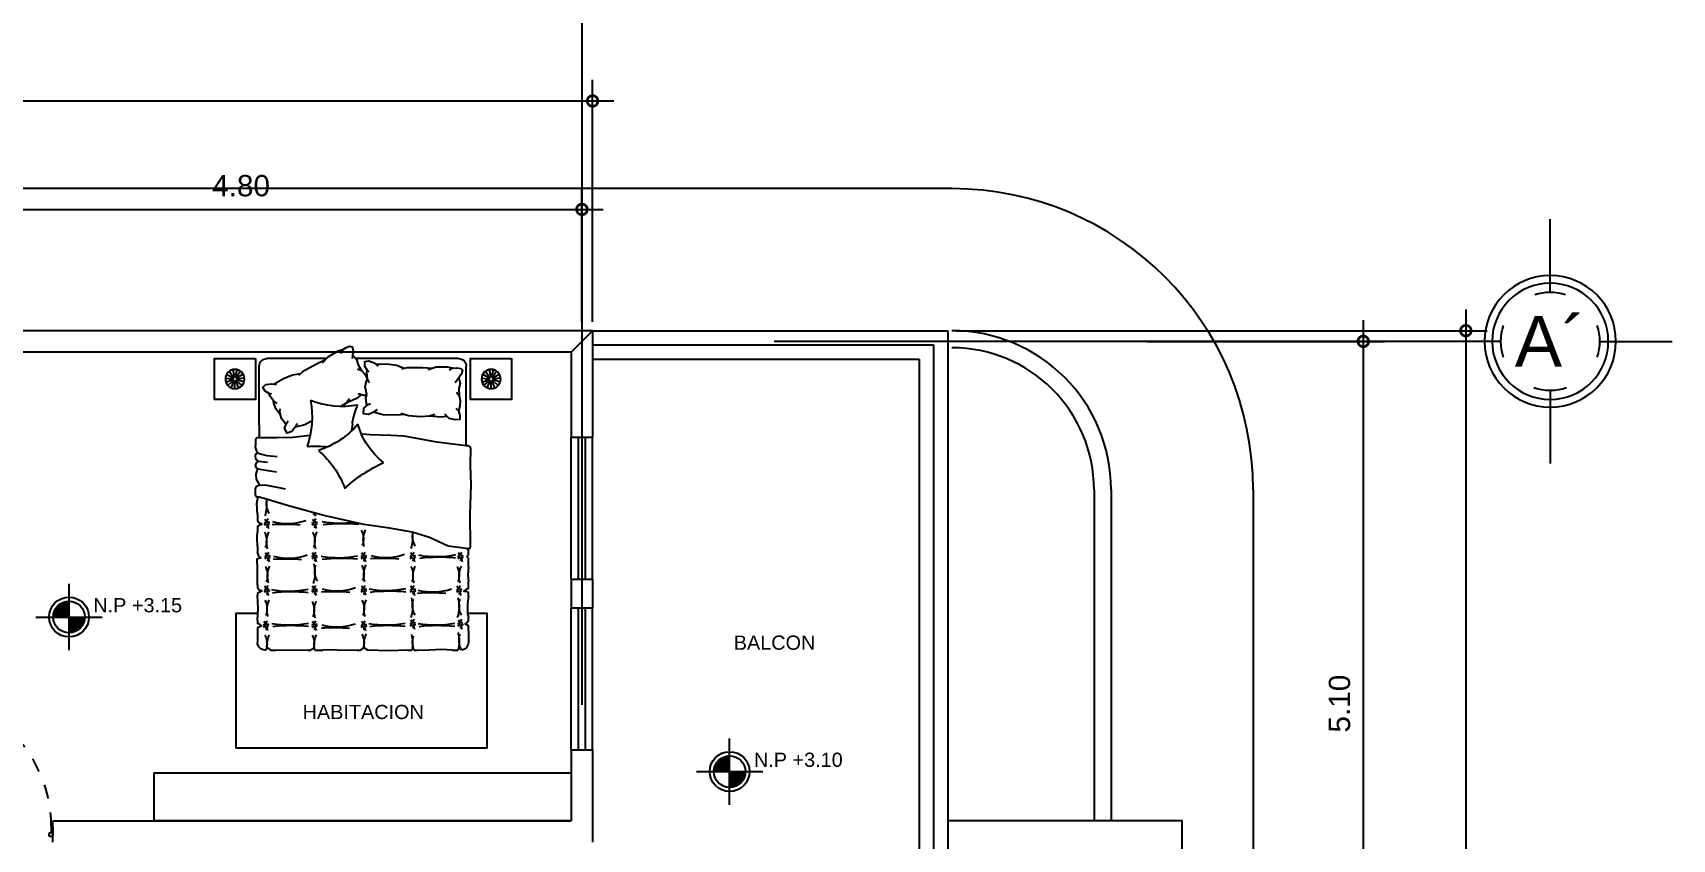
# Model space of a CAD drawing. Header units: inches. Extents: x -370 to 18, y -197 to 199.
# Drawn here: x -274.27 to -262.73, y 110.7 to 116.38 of the extents above; entities that cross this region are included whole.
import ezdxf
from ezdxf.enums import TextEntityAlignment as Align

# ---------------------------------------------------------------- set-up
doc = ezdxf.new("R2010")
doc.units = ezdxf.units.IN
doc.header["$MEASUREMENT"] = 0
doc.header["$PDMODE"] = 34
doc.header["$PDSIZE"] = 0.2
doc.linetypes.add('CENTER2', pattern=[28.575, 19.05, -3.175, 3.175, -3.175])
doc.linetypes.add('RAYITAS', pattern=[0.375, 0.25, -0.125])
for name, color, linetype in [('artefactos', 1, 'Continuous'), ('aux2', 194, 'Continuous'), ('MUEBLES', 7, 'Continuous')]:
    doc.layers.add(name, color=color, linetype=linetype)
doc.styles.get("Standard").update_dxf_attribs({"font": 'arial.ttf'})
doc.linetypes.add('ZIGZAG', pattern='A,0.0001,-0.2,[131,ltypeshp.shx,S=0.2,R=0,X=-0.2,Y=0],-0.4,[131,ltypeshp.shx,S=0.2,R=180,X=0.2,Y=0],-0.2', length=0.8001)
doc.dimstyles.new('E100', dxfattribs={"dimtxt": 0.15, "dimasz": 0.15, "dimexe": 0.15, "dimexo": 0.0625, "dimgap": 0.09, "dimtad": 1, "dimzin": 0, "dimdsep": 46, "dimtxsty": 'Standard', "dimblk": 'DOTSMALL', "dimcen": 0.09, "dimdle": 0.15, "dimclrd": 1, "dimclre": 1, "dimclrt": 2, "dimazin": 0, "dimtfac": 1, "dimtofl": 0, "dimtmove": 1, "dimatfit": 1, "dimldrblk": 'OPEN90', "dimfxl": 1, "dimtolj": 1, "dimtzin": 0, "dimarcsym": 0})

# ---------------------------------------------------------------- blocks, each defined once
blk = doc.blocks.new('velador')
at = {"layer": 'artefactos', "color": 2}
blk.add_lwpolyline([(-0.4, 0.4), (-0.4, 0), (0, 0), (0, 0.4), (-0.4, 0.4)], dxfattribs=at)
for radius in [0.0937, 0.0304]:
    blk.add_circle((-0.2, 0.2), radius, dxfattribs=at)
at = {"layer": 'aux2', "color": 2}
for p, q in [((-0.293, 0.21), (-0.23, 0.203)), ((-0.289, 0.171), (-0.229, 0.191)), ((-0.281, 0.247), (-0.226, 0.215)), ((-0.27, 0.137), (-0.223, 0.18)), ((-0.255, 0.276), (-0.218, 0.225)), ((-0.238, 0.114), (-0.212, 0.172)), ((-0.219, 0.292), (-0.206, 0.23)), ((-0.2, 0.106), (-0.2, 0.17)), ((-0.181, 0.292), (-0.194, 0.23)), ((-0.162, 0.114), (-0.188, 0.172)), ((-0.145, 0.276), (-0.182, 0.225)), ((-0.13, 0.137), (-0.177, 0.18)), ((-0.119, 0.247), (-0.174, 0.215)), ((-0.111, 0.171), (-0.171, 0.191)), ((-0.107, 0.21), (-0.17, 0.203))]:
    blk.add_line(p, q, dxfattribs=at)
blk.add_circle((-0.2, 0.2), 0.0202, dxfattribs=at)
blk = doc.blocks.new('cama_2pl')
at = {"layer": 'artefactos', "color": 1}
for p, q in [((705.82, 610.229), (706.625, 610.229)), ((706.62, 610.223), (706.606, 610.181)), ((706.649, 610.255), (706.62, 610.223)), ((706.728, 610.297), (706.744, 610.27)), ((706.728, 610.297), (706.766, 610.286)), ((706.766, 610.286), (706.844, 610.241)), ((706.844, 610.241), (706.888, 610.192)), ((706.854, 610.229), (707.32, 610.229)), ((705.76, 609.548), (705.76, 610.169)), ((706.606, 610.181), (706.58, 610.136)), ((707.38, 609.708), (707.38, 610.169)), ((706.54, 609.947), (706.54, 609.952)), ((706.54, 609.86), (706.54, 609.864)), ((706.651, 609.72), (706.659, 609.662)), ((707.213, 609.787), (707.216, 609.792)), ((707.38, 609.708), (707.38, 609.609)), ((706.351, 609.628), (706.512, 609.632)), ((706.512, 609.632), (706.581, 609.638)), ((707.38, 609.609), (707.394, 609.609)), ((705.743, 609.548), (705.76, 609.548)), ((707.32, 609.471), (707.24, 609.463)), ((707.382, 609.487), (707.32, 609.471)), ((707.402, 609.505), (707.382, 609.487)), ((707.374, 609.363), (707.246, 609.343)), ((707.314, 609.416), (707.386, 609.425)), ((707.401, 609.369), (707.374, 609.363)), ((707.386, 609.425), (707.404, 609.414)), ((707.412, 609.394), (707.401, 609.369)), ((707.404, 609.414), (707.412, 609.394)), ((707.24, 609.224), (707.178, 609.211)), ((707.337, 609.241), (707.24, 609.224)), ((707.38, 609.239), (707.337, 609.241)), ((707.402, 609.231), (707.38, 609.239)), ((707.41, 609.211), (707.402, 609.231)), ((707.38, 609.145), (707.394, 609.145)), ((707.394, 609.145), (707.394, 609.126)), ((707.394, 609.01), (707.394, 608.959)), ((707.394, 608.919), (707.394, 608.873)), ((705.743, 608.693), (705.743, 608.745)), ((705.76, 608.743), (705.743, 608.743)), ((705.743, 608.601), (705.743, 608.668)), ((707.394, 608.759), (707.394, 608.715)), ((705.743, 608.43), (705.743, 608.486)), ((707.394, 608.459), (707.394, 608.436)), ((705.743, 608.37), (705.743, 608.396)), ((707.394, 608.393), (707.394, 608.38)), ((705.743, 608.179), (705.743, 608.203)), ((707.394, 608.184), (707.394, 608.154)), ((705.743, 608.098), (705.743, 608.126)), ((707.394, 608.126), (707.394, 608.009)), ((705.868, 607.949), (705.827, 607.949)), ((706.167, 607.949), (706.142, 607.949)), ((706.218, 607.949), (706.186, 607.949)), ((706.613, 607.949), (706.587, 607.949)), ((706.944, 607.949), (706.883, 607.949)), ((706.996, 607.949), (706.98, 607.949)), ((707.289, 607.949), (707.25, 607.949)), ((707.327, 607.949), (707.334, 607.949))]:
    blk.add_line(p, q, dxfattribs=at)
for points in [[(706.521, 610.125), (706.535, 610.139), (706.553, 610.169), (706.555, 610.206), (706.522, 610.211), (706.481, 610.195), (706.45, 610.171)], [(706.728, 610.297), (706.701, 610.317), (706.672, 610.326), (706.653, 610.321), (706.646, 610.293), (706.649, 610.255), (706.652, 610.231)], [(706.866, 610.217), (706.931, 610.186), (707.042, 610.125), (707.072, 610.096)], [(705.867, 610.153), (705.834, 610.158), (705.804, 610.152), (705.789, 610.138), (705.798, 610.11), (705.819, 610.078), (705.848, 610.039)], [(705.819, 610.078), (705.809, 610.036), (705.818, 609.993), (705.817, 609.941)], [(705.867, 610.153), (705.906, 610.162), (705.996, 610.161), (706.058, 610.141)], [(705.867, 610.153), (705.894, 610.138)], [(706.027, 610.151), (706.099, 610.157), (706.226, 610.158), (706.266, 610.147)], [(706.246, 610.152), (706.305, 610.174), (706.381, 610.185), (706.465, 610.183)], [(706.517, 610.04), (706.533, 610.071), (706.538, 610.12), (706.535, 610.139)], [(706.539, 609.949), (706.55, 610.007), (706.54, 610.054), (706.533, 610.071)], [(706.61, 610.148), (706.58, 610.136), (706.553, 610.106), (706.534, 610.066)], [(707.057, 610.11), (707.12, 610.099), (707.191, 610.072), (707.263, 610.029)], [(705.837, 609.966), (705.817, 609.941), (705.808, 609.901), (705.811, 609.857), (705.822, 609.821)], [(706.539, 609.86), (706.546, 609.919), (706.539, 609.949)], [(706.54, 609.946), (706.558, 609.941), (706.605, 609.954)], [(706.581, 609.947), (706.619, 609.918), (706.701, 609.881)], [(707.239, 609.879), (707.268, 609.899), (707.297, 609.939), (707.303, 609.957)], [(707.284, 609.952), (707.303, 609.957), (707.333, 609.974), (707.353, 610.006), (707.327, 610.026), (707.284, 610.032), (707.245, 610.027)], [(705.842, 609.842), (705.822, 609.821), (705.811, 609.783), (705.811, 609.752), (705.846, 609.75), (705.893, 609.76), (705.928, 609.794)], [(706.458, 609.827), (706.487, 609.809), (706.525, 609.791), (706.564, 609.798), (706.562, 609.842), (706.527, 609.87), (706.509, 609.878)], [(706.673, 609.914), (706.701, 609.881), (706.742, 609.854)], [(707.17, 609.712), (707.205, 609.76), (707.22, 609.811), (707.216, 609.837)], [(707.214, 609.789), (707.251, 609.835), (707.266, 609.881), (707.268, 609.899)], [(705.911, 609.777), (705.958, 609.77), (706.047, 609.778)], [(706.007, 609.793), (706.047, 609.778), (706.118, 609.773), (706.213, 609.781), (706.273, 609.8)], [(706.245, 609.791), (706.303, 609.787), (706.412, 609.789), (706.487, 609.809)], [(706.967, 609.743), (707.024, 609.712), (707.099, 609.692)], [(707.083, 609.722), (707.099, 609.692), (707.124, 609.659), (707.162, 609.645), (707.181, 609.685), (707.164, 609.726), (707.153, 609.742)], [(705.76, 609.548), (705.991, 609.576), (706.245, 609.623), (706.351, 609.628)], [(706.981, 609.627), (707.118, 609.612), (707.238, 609.609), (707.38, 609.609)], [(707.394, 609.609), (707.4, 609.606), (707.408, 609.598), (707.41, 609.559), (707.412, 609.535)], [(705.743, 609.548), (705.732, 609.54), (705.728, 609.525), (705.73, 609.397), (705.725, 609.239), (705.733, 609.013), (705.73, 608.762), (705.733, 608.745), (705.743, 608.745)], [(707.389, 609.494), (707.402, 609.487), (707.412, 609.473), (707.408, 609.442), (707.386, 609.425)], [(707.412, 609.535), (707.402, 609.505)], [(707.385, 609.366), (707.398, 609.355), (707.407, 609.325), (707.403, 609.287), (707.388, 609.259), (707.38, 609.239)], [(707.394, 609.145), (707.401, 609.146), (707.406, 609.152), (707.41, 609.165), (707.41, 609.211)], [(705.76, 608.743), (705.902, 608.763), (706.047, 608.83), (706.184, 608.872), (706.36, 608.904), (706.561, 608.932), (706.875, 609.003), (707.15, 609.077), (707.323, 609.13), (707.38, 609.145)], [(707.394, 609.01), (707.398, 609.098), (707.394, 609.126)], [(707.394, 608.919), (707.375, 608.928), (707.36, 608.933), (707.384, 608.944), (707.394, 608.959)], [(707.394, 608.759), (707.397, 608.833), (707.394, 608.873)], [(705.743, 608.693), (705.756, 608.68), (705.743, 608.668)], [(707.394, 608.459), (707.393, 608.588), (707.396, 608.664), (707.384, 608.669), (707.368, 608.672), (707.384, 608.685), (707.394, 608.715)], [(705.743, 608.601), (705.749, 608.534), (705.743, 608.486)], [(705.743, 608.43), (705.76, 608.424), (705.779, 608.411), (705.756, 608.408), (705.743, 608.396)], [(707.394, 608.393), (707.375, 608.404), (707.36, 608.413), (707.381, 608.418), (707.394, 608.436)], [(705.743, 608.37), (705.751, 608.313), (705.751, 608.238), (705.743, 608.203)], [(707.394, 608.184), (707.389, 608.274), (707.394, 608.38)], [(705.743, 608.179), (705.752, 608.166), (705.77, 608.154), (705.749, 608.145), (705.743, 608.126)], [(707.394, 608.126), (707.374, 608.134), (707.361, 608.139), (707.377, 608.153), (707.394, 608.154)], [(705.743, 608.098), (705.742, 608.05), (705.743, 608.009)], [(705.797, 607.951), (705.81, 607.961), (705.813, 607.971), (705.817, 607.96), (705.827, 607.949)], [(705.868, 607.949), (705.951, 607.953), (706.098, 607.946), (706.142, 607.949)], [(706.218, 607.949), (706.367, 607.943), (706.531, 607.949), (706.557, 607.964), (706.566, 607.966), (706.587, 607.949)], [(706.613, 607.949), (706.709, 607.945), (706.834, 607.952), (706.883, 607.949)], [(706.944, 607.949), (706.948, 607.965), (706.953, 607.966), (706.98, 607.949)], [(706.996, 607.949), (707.123, 607.945), (707.25, 607.949)], [(707.289, 607.949), (707.317, 607.971), (707.321, 607.972), (707.328, 607.949)]]:
    blk.add_lwpolyline(points, dxfattribs=at)
for centre, radius, start, end in [((705.82, 610.169), 0.06, 90, 180), ((707.32, 610.169), 0.06, 0, 90), ((706.73, 610.553), 0.698, 260.0746, 290.841), ((706.09, 609.637), 0.568, 8.4232, 23.6724), ((707.667, 609.771), 0.7, 169.3472, 199.0941), ((706.06, 609.866), 0.568, 307.5937, 344.5934), ((707.135, 610.173), 0.698, 220.9956, 251.762), ((707.369, 608.975), 0.7, 130.2682, 160.0151), ((706.935, 608.386), 1.158, 86.5284, 94.689), ((705.928, 608.361), 1.158, 47.4494, 65.5579), ((705.803, 608.009), 0.06, 180, 263.4836), ((707.334, 608.009), 0.06, 270, 0)]:
    blk.add_arc(centre, radius, start, end, dxfattribs=at)
at = {"layer": 'aux2', "color": 1}
for points in [[(706.924, 608.931), (706.934, 608.935), (706.944, 608.931), (706.948, 608.906)], [(706.927, 608.949), (706.937, 608.946), (706.95, 608.951), (706.963, 608.971)], [(706.968, 608.928), (706.954, 608.935), (706.944, 608.931), (706.935, 608.9)], [(706.971, 608.948), (706.959, 608.944), (706.949, 608.95), (706.937, 608.978)], [(707.297, 608.931), (707.307, 608.935), (707.316, 608.931), (707.321, 608.906)], [(707.3, 608.949), (707.31, 608.946), (707.323, 608.951), (707.336, 608.971)], [(707.341, 608.928), (707.327, 608.935), (707.316, 608.931), (707.308, 608.9)], [(707.344, 608.948), (707.332, 608.944), (707.322, 608.95), (707.31, 608.978)], [(705.782, 608.67), (705.792, 608.674), (705.801, 608.669), (705.805, 608.645)], [(705.785, 608.688), (705.795, 608.685), (705.807, 608.689), (705.82, 608.71)], [(705.826, 608.666), (705.812, 608.673), (705.801, 608.669), (705.793, 608.639)], [(705.829, 608.686), (705.816, 608.683), (705.807, 608.689), (705.795, 608.716)], [(706.155, 608.67), (706.165, 608.674), (706.174, 608.669), (706.178, 608.645)], [(706.158, 608.688), (706.168, 608.685), (706.18, 608.689), (706.193, 608.71)], [(706.198, 608.666), (706.185, 608.673), (706.174, 608.669), (706.166, 608.639)], [(706.202, 608.686), (706.189, 608.683), (706.18, 608.689), (706.168, 608.716)], [(706.539, 608.67), (706.549, 608.674), (706.558, 608.669), (706.562, 608.645)], [(706.541, 608.688), (706.552, 608.685), (706.564, 608.689), (706.577, 608.71)], [(706.582, 608.666), (706.569, 608.673), (706.558, 608.669), (706.549, 608.639)], [(706.585, 608.686), (706.573, 608.683), (706.564, 608.689), (706.552, 608.716)], [(706.924, 608.67), (706.934, 608.674), (706.944, 608.669), (706.948, 608.645)], [(706.927, 608.688), (706.937, 608.685), (706.95, 608.689), (706.963, 608.71)], [(706.968, 608.666), (706.954, 608.673), (706.944, 608.669), (706.935, 608.639)], [(706.971, 608.686), (706.959, 608.683), (706.949, 608.689), (706.937, 608.716)], [(707.292, 608.67), (707.302, 608.674), (707.311, 608.669), (707.316, 608.645)], [(707.295, 608.688), (707.305, 608.685), (707.318, 608.689), (707.331, 608.71)], [(707.336, 608.666), (707.322, 608.673), (707.311, 608.669), (707.303, 608.639)], [(707.339, 608.686), (707.327, 608.683), (707.317, 608.689), (707.305, 608.716)], [(705.794, 608.408), (705.803, 608.412), (705.813, 608.407), (705.817, 608.383)], [(705.796, 608.426), (705.806, 608.423), (705.819, 608.427), (705.832, 608.448)], [(705.837, 608.404), (705.823, 608.411), (705.813, 608.407), (705.804, 608.377)], [(705.84, 608.424), (705.828, 608.421), (705.818, 608.427), (705.806, 608.454)], [(706.155, 608.408), (706.165, 608.412), (706.174, 608.407), (706.178, 608.383)], [(706.158, 608.426), (706.168, 608.423), (706.18, 608.427), (706.193, 608.448)], [(706.198, 608.404), (706.185, 608.411), (706.174, 608.407), (706.166, 608.377)], [(706.202, 608.424), (706.189, 608.421), (706.18, 608.427), (706.168, 608.454)], [(706.539, 608.409), (706.549, 608.413), (706.558, 608.409), (706.562, 608.384)], [(706.541, 608.427), (706.552, 608.424), (706.564, 608.429), (706.577, 608.449)], [(706.582, 608.406), (706.569, 608.413), (706.558, 608.409), (706.549, 608.378)], [(706.585, 608.426), (706.573, 608.422), (706.564, 608.428), (706.552, 608.455)], [(706.924, 608.408), (706.934, 608.412), (706.944, 608.407), (706.948, 608.383)], [(706.927, 608.426), (706.937, 608.423), (706.95, 608.427), (706.963, 608.448)], [(706.968, 608.404), (706.954, 608.411), (706.944, 608.407), (706.935, 608.377)], [(706.971, 608.424), (706.959, 608.421), (706.949, 608.427), (706.937, 608.454)], [(707.298, 608.408), (707.308, 608.412), (707.317, 608.407), (707.321, 608.383)], [(707.301, 608.426), (707.311, 608.423), (707.324, 608.427), (707.336, 608.448)], [(707.342, 608.404), (707.328, 608.411), (707.317, 608.407), (707.309, 608.377)], [(707.345, 608.424), (707.332, 608.421), (707.323, 608.427), (707.311, 608.454)], [(705.783, 608.144), (705.793, 608.148), (705.802, 608.143), (705.806, 608.119)], [(705.786, 608.162), (705.796, 608.159), (705.808, 608.163), (705.821, 608.184)], [(705.827, 608.14), (705.813, 608.147), (705.802, 608.143), (705.794, 608.113)], [(705.83, 608.16), (705.817, 608.157), (705.808, 608.163), (705.796, 608.19)], [(706.155, 608.144), (706.165, 608.148), (706.174, 608.143), (706.178, 608.119)], [(706.158, 608.162), (706.168, 608.159), (706.18, 608.163), (706.193, 608.184)], [(706.198, 608.14), (706.185, 608.147), (706.174, 608.143), (706.166, 608.113)], [(706.202, 608.16), (706.189, 608.157), (706.18, 608.163), (706.168, 608.19)], [(706.541, 608.15), (706.552, 608.147), (706.564, 608.151), (706.577, 608.172)], [(706.585, 608.148), (706.573, 608.145), (706.564, 608.151), (706.552, 608.178)], [(706.927, 608.151), (706.937, 608.148), (706.95, 608.152), (706.963, 608.173)], [(706.971, 608.149), (706.959, 608.146), (706.949, 608.152), (706.937, 608.179)], [(707.306, 608.151), (707.317, 608.148), (707.329, 608.152), (707.342, 608.173)], [(707.351, 608.149), (707.338, 608.146), (707.329, 608.152), (707.317, 608.179)], [(706.539, 608.132), (706.549, 608.136), (706.558, 608.131), (706.562, 608.107)], [(706.582, 608.128), (706.569, 608.135), (706.558, 608.131), (706.549, 608.101)], [(706.924, 608.133), (706.934, 608.137), (706.944, 608.132), (706.948, 608.108)], [(706.968, 608.129), (706.954, 608.136), (706.944, 608.132), (706.935, 608.102)], [(707.304, 608.133), (707.314, 608.137), (707.323, 608.132), (707.327, 608.108)], [(707.347, 608.129), (707.334, 608.136), (707.323, 608.132), (707.314, 608.102)]]:
    blk.add_lwpolyline(points, dxfattribs=at)
for centre, radius, start, end in [((707.17, 609.094), 0.152, 330.0061, 12.9891), ((707.574, 609.084), 0.252, 169.5069, 199.7293), ((706.728, 607.637), 1.303, 83.3254, 95.5842), ((706.751, 609.682), 0.742, 261.0364, 280.5874), ((706.769, 609.05), 0.177, 342.6443, 350.615), ((707.092, 609.059), 0.146, 194.2398, 201.5194), ((707.16, 609.371), 0.435, 250.4133, 285.151), ((707.182, 607.52), 1.415, 86.0351, 95.0058), ((706.028, 608.838), 0.152, 330.0061, 12.3194), ((706.432, 608.828), 0.252, 169.9188, 199.7293), ((706.389, 608.811), 0.177, 342.6443, 26.1603), ((706.711, 608.82), 0.146, 152.7511, 201.5194), ((706.769, 608.795), 0.177, 342.6443, 26.1603), ((707.092, 608.804), 0.146, 152.7511, 201.5194), ((707.145, 608.795), 0.177, 342.6443, 26.1603), ((707.468, 608.804), 0.146, 152.7511, 201.5194), ((705.994, 609.42), 0.742, 258.3524, 280.5874), ((705.971, 607.375), 1.303, 83.3254, 95.5842), ((706.389, 609.106), 0.435, 250.4133, 285.151), ((706.411, 607.254), 1.415, 86.0351, 95.0058), ((706.76, 609.411), 0.742, 258.3524, 280.5874), ((706.737, 607.366), 1.303, 83.3254, 95.5842), ((707.151, 609.101), 0.435, 250.4133, 285.151), ((707.172, 607.249), 1.415, 86.0351, 95.0058), ((705.639, 608.527), 0.177, 342.6443, 26.1603), ((705.962, 608.536), 0.146, 152.7511, 201.5194), ((706, 608.527), 0.177, 342.6443, 26.1603), ((706.323, 608.536), 0.146, 152.7511, 201.5194), ((706.385, 608.537), 0.177, 342.6443, 26.1603), ((706.707, 608.546), 0.146, 152.7511, 201.5194), ((706.793, 608.564), 0.152, 330.0061, 18.9919), ((707.196, 608.555), 0.252, 163.9853, 199.7293), ((707.138, 608.527), 0.177, 342.6443, 26.1603), ((707.461, 608.536), 0.146, 152.7511, 201.5194), ((706.021, 608.836), 0.435, 250.4133, 285.151), ((706.384, 609.155), 0.742, 258.3524, 280.5874), ((706.361, 607.109), 1.303, 83.3254, 95.5842), ((706.772, 608.845), 0.435, 250.4133, 285.151), ((706.794, 606.993), 1.415, 86.0351, 95.0058), ((707.148, 609.15), 0.742, 258.3524, 280.5874), ((707.125, 607.104), 1.303, 83.3254, 95.5842), ((705.665, 608.298), 0.152, 330.0061, 18.9919), ((706.068, 608.289), 0.252, 163.9853, 199.7293), ((706.043, 606.984), 1.415, 86.0351, 95.0058), ((706.029, 608.298), 0.152, 330.0061, 18.9919), ((706.432, 608.289), 0.252, 163.9853, 199.7293), ((706.383, 608.265), 0.177, 342.6443, 26.1603), ((706.706, 608.274), 0.146, 152.7511, 201.5194), ((706.773, 608.254), 0.177, 342.6443, 26.1603), ((707.096, 608.263), 0.146, 152.7511, 201.5194), ((707.142, 608.265), 0.177, 342.6443, 26.1603), ((707.465, 608.274), 0.146, 152.7511, 201.5194), ((706, 608.885), 0.742, 258.3524, 280.5874), ((706.387, 608.885), 0.742, 258.3524, 280.5874), ((706.774, 608.563), 0.435, 250.4133, 285.151), ((707.145, 608.885), 0.742, 258.3524, 280.5874), ((705.665, 608.025), 0.152, 330.0061, 18.9919), ((706.068, 608.016), 0.252, 163.9853, 194.5806), ((705.977, 606.84), 1.303, 83.3254, 95.5842), ((706.029, 608.011), 0.152, 335.8404, 18.9919), ((706.432, 608.002), 0.252, 163.9853, 191.9955), ((706.364, 606.84), 1.303, 83.3254, 95.5842), ((706.383, 607.998), 0.177, 348.8205, 26.1603), ((706.706, 608.007), 0.146, 152.7511, 196.1313), ((706.796, 606.711), 1.415, 86.0351, 95.0058), ((706.773, 607.991), 0.177, 351.4985, 26.1603), ((707.096, 608), 0.146, 152.7511, 193.3336), ((707.122, 606.84), 1.303, 83.3254, 95.5842), ((707.142, 607.991), 0.177, 353.4506, 26.1603), ((707.465, 608), 0.146, 152.7511, 191.1853)]:
    blk.add_arc(centre, radius, start, end, dxfattribs=at)
at = {"layer": 'artefactos', "color": 1, "xscale": 0.7999999999999545, "yscale": 0.7999999999999545, "zscale": 0.7999999999999545}
for p in [(705.726, 609.909), (707.73, 609.909)]:
    blk.add_blockref('velador', p, dxfattribs=at)
blk = doc.blocks.new('*U41')
at = {"layer": 'artefactos', "color": 1}
for p, q in [((0.011, 0.034), (0.717, 0.69)), ((0.032, 0.013), (0.738, 0.668)), ((0.625, 0.689), (0.601, 0.665)), ((0.601, 0.665), (0.629, 0.637)), ((0.625, 0.689), (0.653, 0.661)), ((0.653, 0.661), (0.629, 0.637)), ((0.675, 0.653), (0.637, 0.615)), ((0.637, 0.615), (0.64, 0.612)), ((0.664, 0.588), (0.661, 0.591)), ((0.702, 0.626), (0.664, 0.588)), ((0.675, 0.653), (0.678, 0.65)), ((0.71, 0.604), (0.686, 0.58)), ((0.714, 0.552), (0.686, 0.58)), ((0.702, 0.626), (0.699, 0.629)), ((0.738, 0.576), (0.71, 0.604)), ((0.738, 0.668), (0.717, 0.69)), ((0.738, 0.576), (0.714, 0.552)), ((0, 0.031), (0, -0.031)), ((0.008, 0.034), (0.003, 0.034)), ((0.011, 0.034), (0.032, 0.013)), ((0.011, 0.031), (0.011, -0.011)), ((0.989, 0.031), (0.989, -0.011)), ((0.992, 0.034), (0.997, 0.034)), ((1, 0.031), (1, -0.031)), ((0.025, -0.034), (0.003, -0.034)), ((0.011, -0.011), (0.025, -0.011)), ((0.028, -0.014), (0.028, -0.031)), ((0.972, -0.014), (0.972, -0.031)), ((0.989, -0.011), (0.975, -0.011)), ((0.975, -0.034), (0.997, -0.034))]:
    blk.add_line(p, q, dxfattribs=at)
at = {"layer": 'artefactos', "color": 1, "linetype": 'RAYITAS', "ltscale": 0.15}
blk.add_arc((0.061, 0.034), 0.928, 0, 53.3291, dxfattribs=at)
at = {"layer": 'artefactos', "color": 1}
for centre, radius, start, end in [((0.624, 0.629), 0.0188, 310.968, 53.1574), ((0.661, 0.665), 0.0188, 216.8426, 319.032), ((0.678, 0.576), 0.0188, 36.8426, 139.032), ((0.714, 0.612), 0.0188, 130.968, 233.1574), ((0.003, 0.031), 0.003, 90, 180), ((0.008, 0.031), 0.003, 0, 90), ((0.992, 0.031), 0.003, 90, 180), ((0.997, 0.031), 0.003, 0, 90), ((0.003, -0.031), 0.003, 180, 270), ((0.025, -0.014), 0.003, 0, 90), ((0.025, -0.031), 0.003, 270, 0), ((0.975, -0.014), 0.003, 90, 180), ((0.975, -0.031), 0.003, 180, 270), ((0.997, -0.031), 0.003, 270, 0)]:
    blk.add_arc(centre, radius, start, end, dxfattribs=at)
blk = doc.blocks.new('EJE NORTE NUEVO')
at = {"color": 8}
for p, q in [((0, 3.252), (0, 3.764)), ((-0.347, 2.905), (-0.859, 2.905)), ((0.347, 2.905), (0.859, 2.905))]:
    blk.add_line(p, q, dxfattribs=at)
at = {"color": 2, "linetype": 'CENTER2'}
blk.add_line((0, 2.558), (0, -2.558), dxfattribs=at)
at = {"color": 8}
blk.add_circle((0, 2.905), 0.463, dxfattribs=at)
at = {"color": 4}
blk.add_circle((0, 2.905), 0.409, dxfattribs=at)
at = {"color": 8}
for start, end in [(71.4161, 108.5839), (160.6993, 199.2784), (341.7694, 18.2529), (251.0526, 288.9474)]:
    blk.add_arc((0, 2.905), 0.347, start, end, dxfattribs=at)
at = {"color": 4}
blk.add_attdef('A', text='', height=0.358, dxfattribs=at).set_placement((0, 2.905), align=Align.MIDDLE_CENTER)
blk = doc.blocks.new('_DotSmall')
at = {"color": 0, "linetype": 'ByBlock', "const_width": 0.5}
blk.add_lwpolyline([(-0.0625, 0, 1), (0.0625, 0, 1)], format="xyb", close=True, dxfattribs=at)
blk = doc.blocks.new('*D90')
at = {"color": 1, "lineweight": -2, "transparency": 16777216}
for p, q in [((-275.208, 114.347), (-275.208, 115.288)), ((-270.408, 114.347), (-270.408, 115.288)), ((-275.358, 115.138), (-270.258, 115.138))]:
    blk.add_line(p, q, dxfattribs=at)
at = {"layer": 'DEFPOINTS', "color": 0, "transparency": 16777216}
for p in [(-270.408, 115.138), (-275.208, 114.284), (-270.408, 114.284)]:
    blk.add_point(p, dxfattribs=at)
at = {"color": 1, "lineweight": -2, "transparency": 16777216, "xscale": 0.15, "yscale": 0.15, "zscale": 0.15, "rotation": 180}
blk.add_blockref('_DotSmall', (-275.208, 115.138), dxfattribs=at)
at = {"color": 1, "lineweight": -2, "transparency": 16777216, "xscale": 0.15, "yscale": 0.15, "zscale": 0.15}
blk.add_blockref('_DotSmall', (-270.408, 115.138), dxfattribs=at)
at = {"color": 2, "transparency": 16777216, "insert": (-272.808, 115.304), "char_height": 0.15, "attachment_point": 5}
blk.add_mtext('\\A1;4.80', dxfattribs=at)
blk = doc.blocks.new('_Open90')
at = {"color": 0, "linetype": 'ByBlock', "lineweight": -2}
for p, q in [((0, 0), (-1, 0)), ((-0.5, 0.5), (0, 0)), ((0, 0), (-0.5, -0.5))]:
    blk.add_line(p, q, dxfattribs=at)
blk = doc.blocks.new('*D91')
at = {"color": 1, "lineweight": -2, "transparency": 16777216}
for p, q in [((-285.683, 114.347), (-285.683, 116.051)), ((-270.333, 114.347), (-270.333, 116.051)), ((-285.833, 115.901), (-270.183, 115.901))]:
    blk.add_line(p, q, dxfattribs=at)
at = {"layer": 'DEFPOINTS', "color": 0, "transparency": 16777216}
for p in [(-270.333, 115.901), (-285.683, 114.284), (-270.333, 114.284)]:
    blk.add_point(p, dxfattribs=at)
at = {"color": 1, "lineweight": -2, "transparency": 16777216, "xscale": 0.15, "yscale": 0.15, "zscale": 0.15, "rotation": 180}
blk.add_blockref('_DotSmall', (-285.683, 115.901), dxfattribs=at)
at = {"color": 1, "lineweight": -2, "transparency": 16777216, "xscale": 0.15, "yscale": 0.15, "zscale": 0.15}
blk.add_blockref('_DotSmall', (-270.333, 115.901), dxfattribs=at)
at = {"color": 2, "transparency": 16777216, "insert": (-278.008, 116.067), "char_height": 0.15, "attachment_point": 5}
blk.add_mtext('\\A1;15.35', dxfattribs=at)
blk = doc.blocks.new('*D103')
at = {"color": 1, "lineweight": -2, "transparency": 16777216}
for p, q in [((-264.907, 114.359), (-264.907, 108.959)), ((-266.434, 114.209), (-264.757, 114.209)), ((-266.434, 109.109), (-264.757, 109.109))]:
    blk.add_line(p, q, dxfattribs=at)
at = {"layer": 'DEFPOINTS', "color": 0, "transparency": 16777216}
for p in [(-266.496, 114.209), (-266.496, 109.109), (-264.907, 109.109)]:
    blk.add_point(p, dxfattribs=at)
at = {"color": 1, "lineweight": -2, "transparency": 16777216, "xscale": 0.15, "yscale": 0.15, "zscale": 0.15}
for p, rotation in [((-264.907, 114.209), 90), ((-264.907, 109.109), 270)]:
    blk.add_blockref('_DotSmall', p, dxfattribs=dict(at, rotation=rotation))
at = {"color": 2, "transparency": 16777216, "insert": (-265.074, 111.659), "char_height": 0.15, "attachment_point": 5, "rotation": 90}
blk.add_mtext('\\A1;5.10', dxfattribs=at)
blk = doc.blocks.new('*D105')
at = {"color": 1, "lineweight": -2, "transparency": 16777216}
for p, q in [((-264.185, 114.434), (-264.185, 105.134)), ((-267.77, 114.284), (-264.035, 114.284)), ((-266.62, 105.284), (-264.035, 105.284))]:
    blk.add_line(p, q, dxfattribs=at)
at = {"layer": 'DEFPOINTS', "color": 0, "transparency": 16777216}
for p in [(-267.833, 114.284), (-266.683, 105.284), (-264.185, 105.284)]:
    blk.add_point(p, dxfattribs=at)
at = {"color": 1, "lineweight": -2, "transparency": 16777216, "xscale": 0.15, "yscale": 0.15, "zscale": 0.15}
for p, rotation in [((-264.185, 114.284), 90), ((-264.185, 105.284), 270)]:
    blk.add_blockref('_DotSmall', p, dxfattribs=dict(at, rotation=rotation))
at = {"color": 2, "transparency": 16777216, "insert": (-264.352, 109.784), "char_height": 0.15, "attachment_point": 5, "rotation": 90}
blk.add_mtext('\\A1;9.00', dxfattribs=at)
blk = doc.blocks.new('A$C01451027')
h = blk.add_hatch(color=256)
h.dxf.hatch_style = 1
h.paths.add_polyline_path([(-0.111, 0), (0, 0), (0, 0.111, 0.414214)])
h = blk.add_hatch(color=256)
h.dxf.hatch_style = 1
h.paths.add_polyline_path([(0, 0), (0, -0.111, 0.414214), (0.111, 0)])
at = {"color": 2}
for p, q in [((0, -0.233), (0, 0.233)), ((-0.233, 0), (0.233, 0))]:
    blk.add_line(p, q, dxfattribs=at)
blk.add_circle((0, 0), 0.14, dxfattribs=at)
at = {"color": 3}
blk.add_circle((0, 0), 0.111, dxfattribs=at)

msp = doc.modelspace()

# ---------------------------------------------------------------- linework, layer by layer
at = {"color": 8}
for p, q in [((-267.80296, 115.28411), (-287.5597, 115.28411)), ((-266.80296, 113.16411), (-266.80296, 110.83411)), ((-266.68296, 113.16411), (-266.68296, 110.83411)), ((-265.68296, 113.16411), (-265.68296, 104.10157))]:
    msp.add_line(p, q, dxfattribs=at)
at = {"color": 4}
for p, q in [((-270.33296, 114.28411), (-276.00796, 114.28411)), ((-270.33296, 114.28411), (-270.33296, 113.53411)), ((-267.83296, 114.28411), (-267.83296, 113.53411)), ((-270.48296, 114.13411), (-275.13296, 114.13411)), ((-270.48296, 114.13411), (-270.48296, 113.53411)), ((-270.48296, 113.53411), (-270.33296, 113.53411)), ((-270.48296, 112.53411), (-270.48296, 112.33411)), ((-270.48296, 112.53411), (-270.33296, 112.53411)), ((-270.48296, 112.53411), (-270.48296, 112.33411)), ((-270.33296, 112.53411), (-270.33296, 112.33411)), ((-270.33296, 112.53411), (-270.33296, 112.33411)), ((-270.48296, 112.33411), (-270.33296, 112.33411)), ((-270.48296, 111.33411), (-270.48296, 110.83411)), ((-270.48296, 111.33411), (-270.33296, 111.33411)), ((-270.33296, 111.33411), (-270.33296, 110.68411)), ((-274.13296, 110.83411), (-270.48296, 110.83411)), ((-274.13296, 110.68411), (-274.13296, 110.83411))]:
    msp.add_line(p, q, dxfattribs=at)
msp.add_line((-270.48296, 114.13411), (-270.33296, 114.28411))
at = {"color": 2}
for p, q in [((-270.33296, 114.28411), (-267.83296, 114.28411)), ((-267.83296, 114.28411), (-267.83296, 108.73411)), ((-270.43296, 112.53411), (-270.43296, 113.53411)), ((-270.38296, 112.53411), (-270.38296, 113.53411)), ((-270.43296, 111.33411), (-270.43296, 112.33411)), ((-270.38296, 111.33411), (-270.38296, 112.33411))]:
    msp.add_line(p, q, dxfattribs=at)
at = {"color": 3}
for p, q in [((-270.33296, 114.18411), (-267.93296, 114.18411)), ((-267.93296, 114.18411), (-267.93296, 108.83411)), ((-270.33296, 114.08411), (-268.03296, 114.08411)), ((-268.03296, 114.08411), (-268.03296, 108.93411))]:
    msp.add_line(p, q, dxfattribs=at)
at = {"color": 1}
for p, q in [((-270.48296, 112.53411), (-270.48296, 113.53411)), ((-270.33296, 112.53411), (-270.33296, 113.53411)), ((-270.48296, 111.33411), (-270.48296, 112.33411)), ((-270.33296, 111.33411), (-270.33296, 112.33411))]:
    msp.add_line(p, q, dxfattribs=at)
msp.add_lwpolyline([(-270.48296, 110.83411), (-273.41911, 110.83411), (-273.41911, 111.17229), (-270.48296, 111.17229)], close=True, dxfattribs=at)
at = {"color": 1, "ltscale": 0.3}
msp.add_lwpolyline([(-268.08378, 108.50911), (-268.08378, 108.50911), (-266.18296, 108.50911), (-266.18296, 110.83411), (-267.83296, 110.83411)], dxfattribs=at)
at = {"color": 8}
for radius in [2.12, 1.12, 1]:
    msp.add_arc((-267.80296, 113.16411), radius, 0, 90, dxfattribs=at)
at = {"layer": 'MUEBLES', "color": 8, "linetype": 'ZIGZAG', "ltscale": 0.05}
msp.add_lwpolyline([(-272.69029, 112.29251), (-272.84419, 112.29251), (-272.84419, 111.34679), (-271.0751, 111.34679), (-271.0751, 112.29251), (-271.2132, 112.29251)], dxfattribs=at)

# ---------------------------------------------------------------- block references
msp.add_blockref('EJE NORTE NUEVO', (-270.40796, 114.20911)).add_auto_attribs({'A': '10'})
ref = msp.add_blockref('EJE NORTE NUEVO', (-266.49608, 114.20911), dxfattribs=dict(xscale=-1, rotation=270))
ref.add_attrib('A', 'A´', dxfattribs={"color": 4, "height": 0.35811}).set_placement((-263.59094, 114.20911), align=Align.MIDDLE_CENTER)
for p in [(-274.01926, 112.26861), (-269.36821, 111.18081)]:
    msp.add_blockref('A$C01451027', p)
at = {"layer": 'artefactos'}
msp.add_blockref('*U41', (-275.13296, 110.75911), dxfattribs=at)
at = {"layer": 'MUEBLES', "xscale": -0.9000000000000057, "yscale": 0.9000000000000057, "zscale": 0.9000000000000057}
msp.add_blockref('cama_2pl', (363.96179, -435.11834), dxfattribs=at)

# ---------------------------------------------------------------- texts
at = {"color": 2, "char_height": 0.1}
for s, insert, attachment_point in [('BALCON ', (-269.33916, 112.13846), 1), ('HABITACION ', (-272.37473, 111.54893), 7)]:
    msp.add_mtext(s, dxfattribs=dict(at, insert=insert, attachment_point=attachment_point))
at = {"layer": 'MUEBLES', "color": 2}
for s, p in [('N.P +3.15', (-273.84827, 112.30182)), ('N.P +3.10', (-269.19723, 111.21402))]:
    msp.add_text(s, height=0.1, dxfattribs=at).set_placement(p)

# ---------------------------------------------------------------- dimensions: what is measured, and where the dimension line sits
for base, p1, p2, picture, middle in [((-270.33296, 115.90077), (-285.68296, 114.28411), (-270.33296, 114.28411), '*D91', (-278.00796, 116.06741)), ((-270.40796, 115.13757), (-275.20796, 114.28411), (-270.40796, 114.28411), '*D90', (-272.80796, 115.30416))]:
    dim = msp.add_linear_dim(base=base, p1=p1, p2=p2, dimstyle='E100')
    dim.commit()
    dim.dimension.update_dxf_attribs({"geometry": picture, "text_midpoint": middle})
for base, p1, p2, picture, middle in [((-264.18512, 105.28411), (-267.83296, 114.28411), (-266.68296, 105.28411), '*D105', (-264.35171, 109.78411)), ((-264.90724, 109.10911), (-266.49608, 114.20911), (-266.49608, 109.10911), '*D103', (-265.07382, 111.65911))]:
    dim = msp.add_linear_dim(base=base, p1=p1, p2=p2, angle=90, dimstyle='E100')
    dim.commit()
    dim.dimension.update_dxf_attribs({"geometry": picture, "text_midpoint": middle})

doc.saveas('drawing.dxf')
